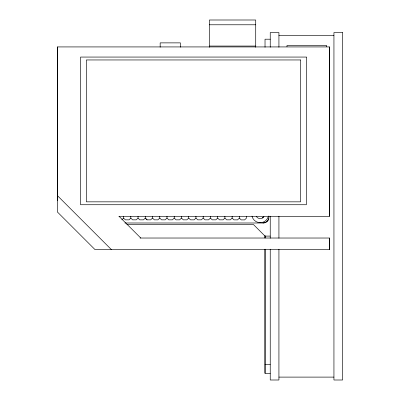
<?xml version="1.0" encoding="UTF-8"?>
<svg xmlns="http://www.w3.org/2000/svg" width="400" height="400" viewBox="0 0 400 400"><rect width="100%" height="100%" fill="white"/><g stroke="black" fill="none" stroke-linecap="round" stroke-linejoin="round"><path stroke-width="0.6" d="M57.38 56.28L57.375 200.595M118.905 216.31L329.55 216.31L329.55 46.93L57.38 46.925L57.375 211.965L95.02 249.61L329.55 249.61L329.55 238.025L139.995 238.025M270.24 373.34L265.025 373.34L265.025 249.235M265.025 238.01L265.025 235.52M329.55 216.31L329.55 46.93M246.49 216.265L246.47 218.085L244.64 219.895L241.185 219.895L239.375 218.085L239.375 216.265M124.87 223L262.985 222.995C266.615 223.12 269.5 219.465 268.875 215.96M268.05 220.19L268.665 218.755M267.11 221.37L268.075 220.15M121.82 219.85L123.56 218.115L123.555 216.29M130.795 216.29L130.795 218.11L129.06 219.85L125.365 219.85L123.56 218.115M152.51 216.23L152.51 218.04L150.705 219.85L147.01 219.85L145.275 218.11L145.275 216.29M159.75 216.225L159.75 218.035L157.94 219.845L154.32 219.845L152.51 218.04M166.99 216.225L166.99 218.035L165.18 219.845L161.56 219.845L159.75 218.035M174.23 216.23L174.23 218.045L172.42 219.845L168.8 219.845L166.99 218.035M181.465 216.235L181.465 218.05L179.655 219.845L176.04 219.845L174.23 218.045M239.375 218.085L237.565 219.88L233.945 219.855L232.135 218.085L232.135 216.265M188.705 216.24L188.705 218.055L186.895 219.845L183.275 219.845L181.465 218.05M195.945 216.245L195.945 218.06L194.135 219.845L190.515 219.845L188.705 218.055M203.185 216.25L203.185 218.065L201.375 219.845L197.755 219.845L195.945 218.06M210.42 216.255L210.42 218.075L208.61 219.84L204.995 219.84L203.185 218.065M217.66 216.26L217.66 218.08L215.85 219.84L212.23 219.84L210.42 218.075M224.9 216.265L224.9 218.085L223.09 219.84L219.47 219.84L217.66 218.08M232.135 218.085L230.33 219.84L226.71 219.84L224.9 218.085M138.035 216.29L138.035 218.11L136.225 219.85L132.605 219.85L130.795 218.11M262.36 218.04L263.95 216.45A4.345 4.345 0 0 1 258.02 218.04L257.12 217.35A4.345 4.345 0 0 1 256.43 216.45M265.895 222.27L267.14 221.34M264.485 222.825L265.935 222.25M263.085 223L264.53 222.815M259.825 222.67L262.01 222.475A8.395 8.395 0 0 0 268.2 216.805M209.385 24.78L255.715 24.78M278.925 35.44L333.94 35.44M270.24 39.205L265.025 39.205L265.025 47.3M209.385 46.06L255.715 46.06M126.895 224.515L253.445 224.515L265.025 236.095L270.24 236.095M265.025 364.655L270.24 364.655M278.925 377.105L333.94 377.105M57.38 46.925L57.39 83.985L57.39 64.875M147.085 219.85L145.275 218.11L143.465 219.85L139.77 219.85L138.035 218.11M119.05 216.31L140.765 238.03M57.38 195.59L111.4 249.61M329.55 238.03L329.55 249.61M326.655 46.73L326.655 45.48L286.985 45.48L286.985 46.73M278.925 47.245L278.925 32.545L270.24 32.545L270.24 47.27M278.925 216.235L278.925 238.21M278.925 249.24L278.925 380L270.24 380L270.24 249.15M270.24 216.2L270.24 238.21M265.025 236.095L265.025 237.955M265.025 249.15L265.025 373.34M255.715 47.3L255.715 20L209.385 20L209.385 47.3M180.435 47.23L180.435 42.875L160.165 42.875L160.165 47.23M57.38 50.865L57.38 52.78M260.355 222.675A8.395 8.395 0 0 1 251.99 216.1M342.625 32.545L333.94 32.545L333.94 380L342.625 380L342.625 32.545M306.385 57.06L80.54 57.06L80.54 204.73L306.385 204.73L306.385 57.06M300.595 59.955L86.33 59.955L86.33 201.835L300.595 201.835L300.595 59.955"/></g></svg>
